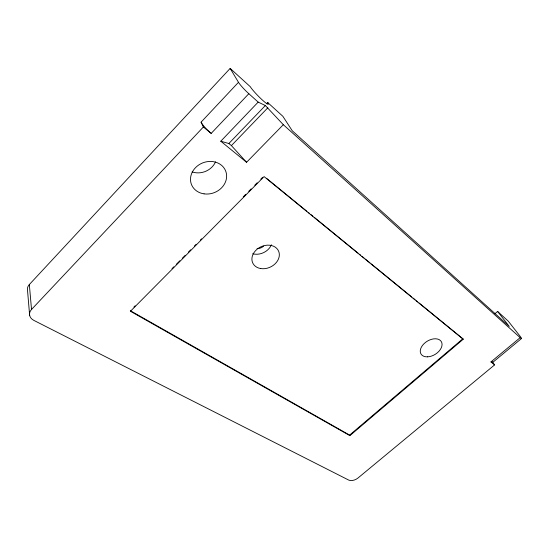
<?xml version="1.0" encoding="UTF-8"?>
<svg xmlns="http://www.w3.org/2000/svg" width="549" height="549" viewBox="0 0 549 549"><rect width="100%" height="100%" fill="white"/><g stroke="black" fill="none" stroke-linecap="round" stroke-linejoin="round"><path stroke-width="0.82" d="M29.646 315.414L27.532 290.4A10.136 7.755 -3 0 1 29.33 284.554L230.161 68.412L250.255 86.673A13.334 1.517 45.7 0 0 262.422 100.076A13.334 1.517 45.7 0 0 267.734 102.553L282.865 116.306L292.274 130.799L509.266 326.415L497.6 311.455L495.006 313.664M238.486 82.309A11.33 1.359 45.5 0 0 248.827 93.701L211.193 133.393L203.37 127.004L201.085 122.159L238.486 82.309L230.161 68.412M492.398 361.832L494.601 364.893L357.996 478.007A7.055 4.117 -24.9 0 1 348.704 480.08L33.866 320.396A10.52 7.864 -4.3 0 1 31.526 309.458L203.37 127.004M283.311 124.705L246.57 162.291L220.78 141.223L258.181 102.107L265.345 105.532L283.311 124.705L520.171 337.649L490.957 361.915L494.601 364.893M266.56 103.775L267.734 102.553M220.78 141.223L228.851 143.515L265.345 105.532M228.851 143.515L231.404 145.609L267.837 107.776M133.935 307.028L135.143 305.814M171.995 268.66L173.807 266.835M176.222 264.398L179.846 260.748M182.261 258.311L185.281 255.264M188.307 252.217L190.723 249.781M194.346 246.13L196.158 244.305M200.385 240.043L201.593 238.822M243.276 196.803L245.691 194.367M248.718 191.32L251.133 188.883M254.757 185.233L257.172 182.796M260.796 179.139L262.607 177.313M130.312 310.686L349.617 435.096L462.862 338.754L463.212 339.255L349.871 435.638L130.449 311.269L264.09 176.6L463.212 339.255M492.309 362.745L521.426 338.589M266.471 178.267L306.946 211.338M308.27 212.422L309.595 213.506M310.926 214.59L312.916 216.217M314.241 217.301L358.03 253.089M359.355 254.173L360.686 255.258M362.011 256.342L364.001 257.968M365.332 259.053L369.971 262.847M371.302 263.932L411.771 297.002M413.102 298.086L415.092 299.713M416.416 300.797L417.741 301.881M419.072 302.966L462.862 338.754M248.827 93.701L258.181 102.107M497.6 311.455L508.23 321.117L519.924 336.015A7.665 0.645 48.2 0 1 520.171 337.649M231.404 145.609L246.57 162.291M349.617 435.096L349.871 435.638M29.33 284.554L31.526 309.458M215.537 161.873A17.678 15.688 -21.2 0 1 192.102 171.885M211.193 133.393A11.124 2.018 44.6 0 1 201.085 122.159M492.35 362.038A7.569 0.968 48.6 0 1 490.957 361.915M263.534 246.13A6.945 5.559 -25.2 0 1 257.056 248.491M271.398 244.785A13.897 11.117 -25.2 0 1 252.705 253.741M204.07 193.859A18.385 15.955 -21.8 0 0 225.968 171.844A18.385 15.955 -21.8 0 0 195.657 167.514A18.385 15.955 -21.8 0 0 204.07 193.859M260.672 268.543A14.226 11.186 -25.2 0 0 279.187 253.02A14.226 11.186 -25.2 0 0 257.014 249.273A14.226 11.186 -25.2 0 0 260.672 268.543M427.534 356.843A11.9 7.679 -31.6 0 0 441.883 342.953A11.9 7.679 -31.6 0 0 424.068 343.647A11.9 7.679 -31.6 0 0 427.534 356.843"/></g></svg>
